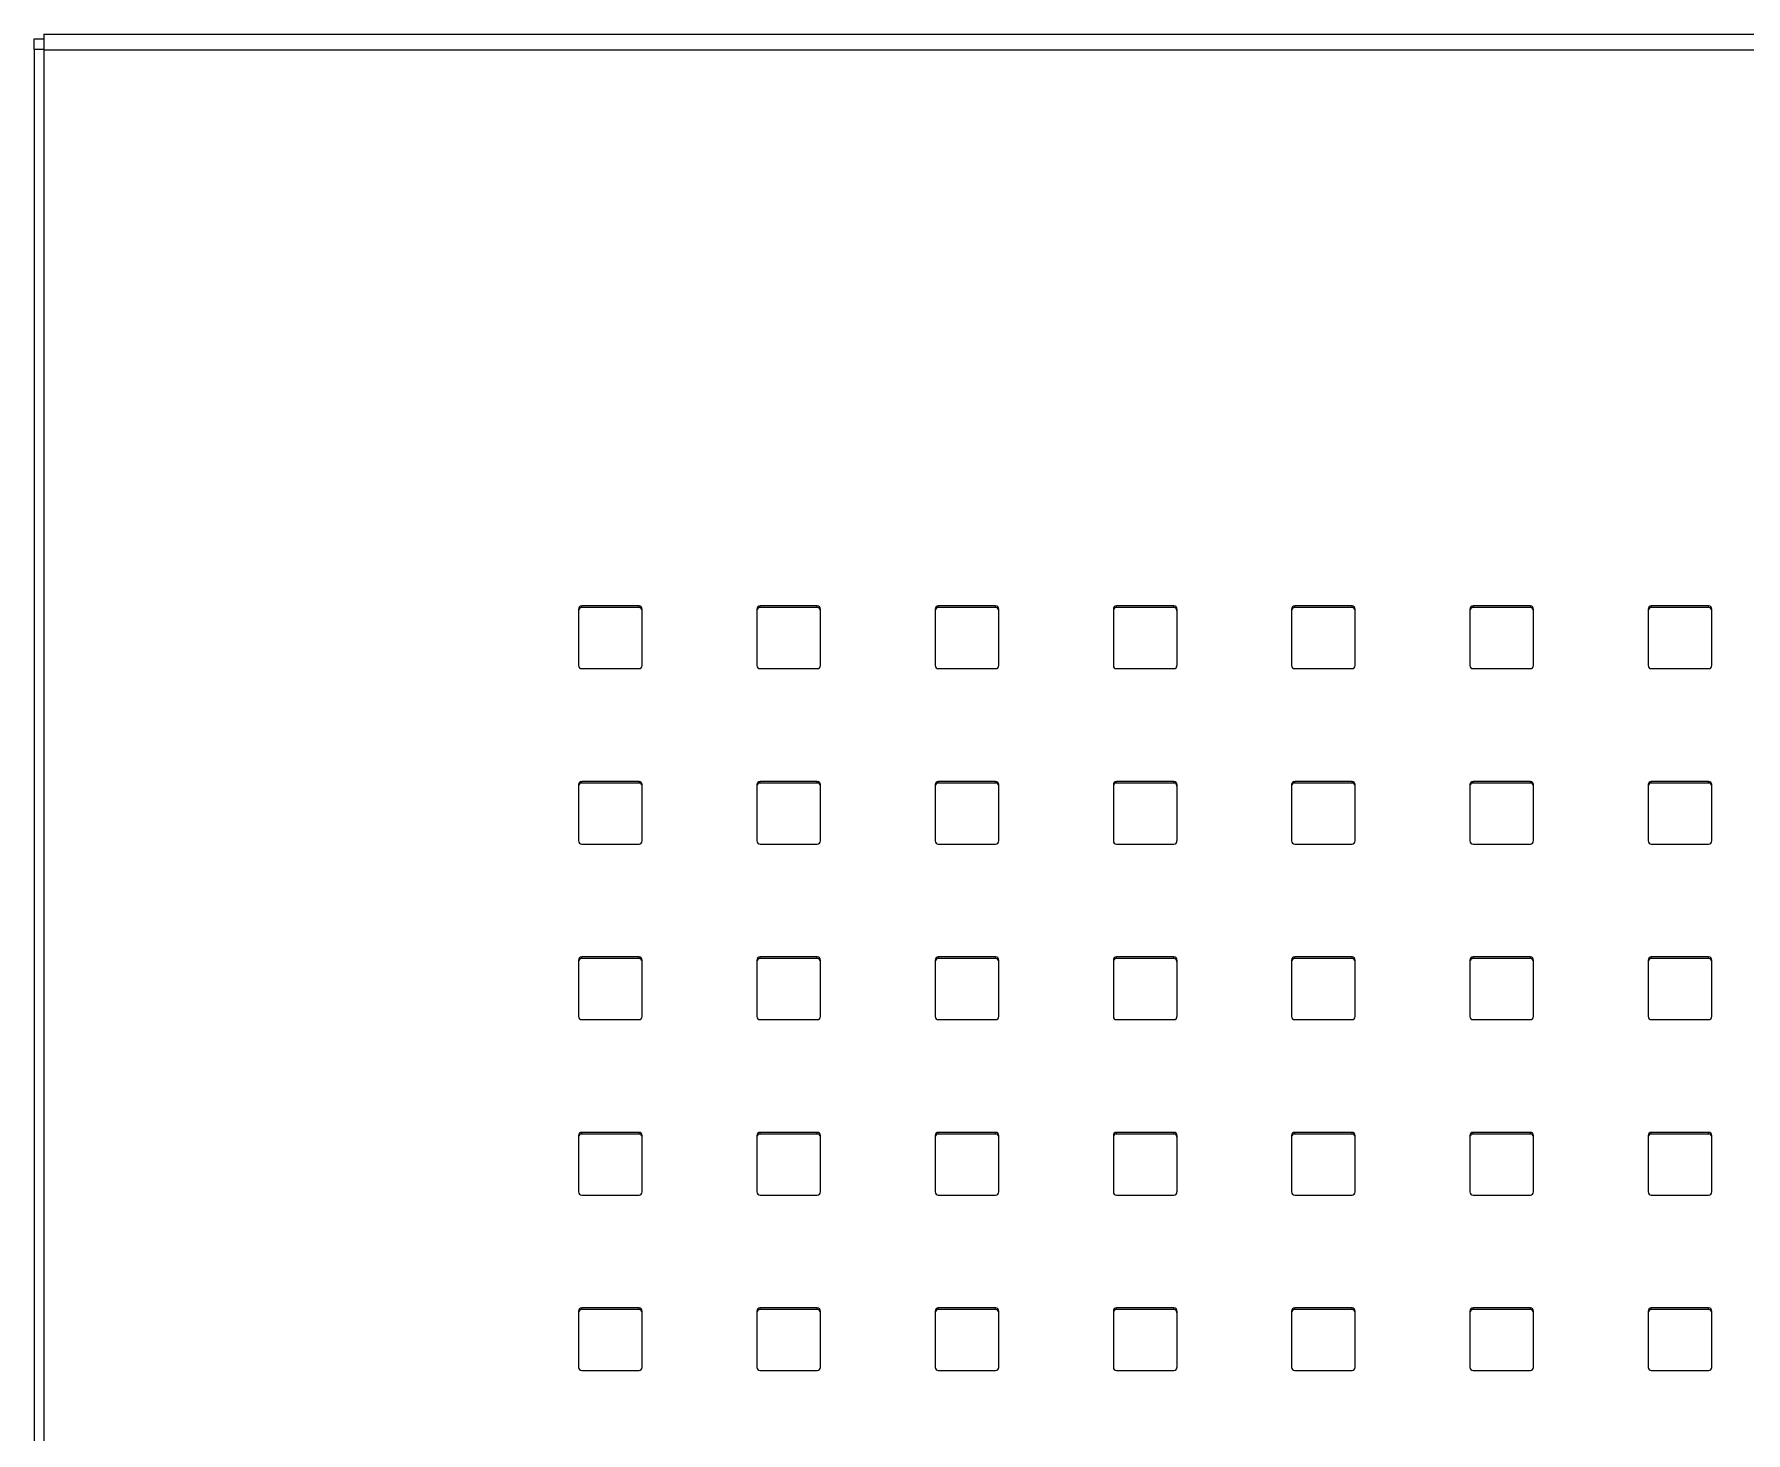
# Model space of a CAD drawing. Header units: millimetres. Extents: x -218071 to -203542, y 15363 to 51382.
# Drawn here: x -217721.36 to -217694.47, y 50976.42 to 50998.39 of the extents above; entities that cross this region are included whole.
import ezdxf

# ---------------------------------------------------------------- set-up
doc = ezdxf.new("R2010")
doc.units = ezdxf.units.MM
doc.header["$LTSCALE"] = 4
doc.layers.add('TPF-EQUIPEMENT', color=7, linetype='Continuous')

msp = doc.modelspace()

# ---------------------------------------------------------------- linework, layer by layer
at = {"layer": 'TPF-EQUIPEMENT', "color": 7, "linetype": 'Continuous', "lineweight": 25, "transparency": 33554671}
for p, q in [((-217721.206, 50998.392), (-217527.006, 50998.392)), ((-217721.206, 50998.392), (-217721.206, 50998.144)), ((-217721.356, 50998.319), (-217721.206, 50998.319)), ((-217721.356, 50998.153), (-217721.356, 50998.319)), ((-217721.356, 50998.153), (-217721.356, 50928.562)), ((-217721.206, 50998.144), (-217721.206, 50928.589)), ((-217712.806, 50989.36), (-217712.806, 50988.474)), ((-217711.856, 50989.41), (-217712.756, 50989.41)), ((-217711.856, 50989.383), (-217712.756, 50989.383)), ((-217711.806, 50988.474), (-217711.806, 50989.36)), ((-217710.006, 50989.36), (-217710.006, 50988.474)), ((-217709.056, 50989.41), (-217709.956, 50989.41)), ((-217709.056, 50989.383), (-217709.956, 50989.383)), ((-217709.006, 50988.474), (-217709.006, 50989.36)), ((-217707.206, 50989.36), (-217707.206, 50988.474)), ((-217706.256, 50989.41), (-217707.156, 50989.41)), ((-217706.256, 50989.383), (-217707.156, 50989.383)), ((-217706.206, 50988.474), (-217706.206, 50989.36)), ((-217704.406, 50989.36), (-217704.406, 50988.474)), ((-217703.456, 50989.41), (-217704.356, 50989.41)), ((-217703.456, 50989.383), (-217704.356, 50989.383)), ((-217703.406, 50988.474), (-217703.406, 50989.36)), ((-217701.606, 50989.36), (-217701.606, 50988.474)), ((-217700.656, 50989.41), (-217701.556, 50989.41)), ((-217700.656, 50989.383), (-217701.556, 50989.383)), ((-217700.606, 50988.474), (-217700.606, 50989.36)), ((-217698.806, 50989.36), (-217698.806, 50988.474)), ((-217697.856, 50989.41), (-217698.756, 50989.41)), ((-217697.856, 50989.383), (-217698.756, 50989.383)), ((-217697.806, 50988.474), (-217697.806, 50989.36)), ((-217696.006, 50989.36), (-217696.006, 50988.474)), ((-217695.056, 50989.41), (-217695.956, 50989.41)), ((-217695.056, 50989.383), (-217695.956, 50989.383)), ((-217695.006, 50988.474), (-217695.006, 50989.36)), ((-217712.756, 50988.425), (-217711.856, 50988.425)), ((-217709.956, 50988.425), (-217709.056, 50988.425)), ((-217707.156, 50988.425), (-217706.256, 50988.425)), ((-217704.356, 50988.425), (-217703.456, 50988.425)), ((-217701.556, 50988.425), (-217700.656, 50988.425)), ((-217698.756, 50988.425), (-217697.856, 50988.425)), ((-217695.956, 50988.425), (-217695.056, 50988.425)), ((-217712.806, 50986.603), (-217712.806, 50985.717)), ((-217711.856, 50986.652), (-217712.756, 50986.652)), ((-217711.856, 50986.626), (-217712.756, 50986.626)), ((-217711.806, 50985.717), (-217711.806, 50986.603)), ((-217710.006, 50986.603), (-217710.006, 50985.717)), ((-217709.056, 50986.652), (-217709.956, 50986.652)), ((-217709.056, 50986.626), (-217709.956, 50986.626)), ((-217709.006, 50985.717), (-217709.006, 50986.603)), ((-217707.206, 50986.603), (-217707.206, 50985.717)), ((-217706.256, 50986.652), (-217707.156, 50986.652)), ((-217706.256, 50986.626), (-217707.156, 50986.626)), ((-217706.206, 50985.717), (-217706.206, 50986.603)), ((-217704.406, 50986.603), (-217704.406, 50985.717)), ((-217703.456, 50986.652), (-217704.356, 50986.652)), ((-217703.456, 50986.626), (-217704.356, 50986.626)), ((-217703.406, 50985.717), (-217703.406, 50986.603)), ((-217701.606, 50986.603), (-217701.606, 50985.717)), ((-217700.656, 50986.652), (-217701.556, 50986.652)), ((-217700.656, 50986.626), (-217701.556, 50986.626)), ((-217700.606, 50985.717), (-217700.606, 50986.603)), ((-217698.806, 50986.603), (-217698.806, 50985.717)), ((-217697.856, 50986.652), (-217698.756, 50986.652)), ((-217697.856, 50986.626), (-217698.756, 50986.626)), ((-217697.806, 50985.717), (-217697.806, 50986.603)), ((-217696.006, 50986.603), (-217696.006, 50985.717)), ((-217695.056, 50986.652), (-217695.956, 50986.652)), ((-217695.056, 50986.626), (-217695.956, 50986.626)), ((-217695.006, 50985.717), (-217695.006, 50986.603)), ((-217712.756, 50985.667), (-217711.856, 50985.667)), ((-217709.956, 50985.667), (-217709.056, 50985.667)), ((-217707.156, 50985.667), (-217706.256, 50985.667)), ((-217704.356, 50985.667), (-217703.456, 50985.667)), ((-217701.556, 50985.667), (-217700.656, 50985.667)), ((-217698.756, 50985.667), (-217697.856, 50985.667)), ((-217695.956, 50985.667), (-217695.056, 50985.667)), ((-217712.806, 50983.845), (-217712.806, 50982.959)), ((-217711.856, 50983.895), (-217712.756, 50983.895)), ((-217711.856, 50983.869), (-217712.756, 50983.869)), ((-217711.806, 50982.959), (-217711.806, 50983.845)), ((-217710.006, 50983.845), (-217710.006, 50982.959)), ((-217709.056, 50983.895), (-217709.956, 50983.895)), ((-217709.056, 50983.869), (-217709.956, 50983.869)), ((-217709.006, 50982.959), (-217709.006, 50983.845)), ((-217707.206, 50983.845), (-217707.206, 50982.959)), ((-217706.256, 50983.895), (-217707.156, 50983.895)), ((-217706.256, 50983.869), (-217707.156, 50983.869)), ((-217706.206, 50982.959), (-217706.206, 50983.845)), ((-217704.406, 50983.845), (-217704.406, 50982.959)), ((-217703.456, 50983.895), (-217704.356, 50983.895)), ((-217703.456, 50983.869), (-217704.356, 50983.869)), ((-217703.406, 50982.959), (-217703.406, 50983.845)), ((-217701.606, 50983.845), (-217701.606, 50982.959)), ((-217700.656, 50983.895), (-217701.556, 50983.895)), ((-217700.656, 50983.869), (-217701.556, 50983.869)), ((-217700.606, 50982.959), (-217700.606, 50983.845)), ((-217698.806, 50983.845), (-217698.806, 50982.959)), ((-217697.856, 50983.895), (-217698.756, 50983.895)), ((-217697.856, 50983.869), (-217698.756, 50983.869)), ((-217697.806, 50982.959), (-217697.806, 50983.845)), ((-217696.006, 50983.845), (-217696.006, 50982.959)), ((-217695.056, 50983.895), (-217695.956, 50983.895)), ((-217695.056, 50983.869), (-217695.956, 50983.869)), ((-217695.006, 50982.959), (-217695.006, 50983.845)), ((-217712.756, 50982.91), (-217711.856, 50982.91)), ((-217709.956, 50982.91), (-217709.056, 50982.91)), ((-217707.156, 50982.91), (-217706.256, 50982.91)), ((-217704.356, 50982.91), (-217703.456, 50982.91)), ((-217701.556, 50982.91), (-217700.656, 50982.91)), ((-217698.756, 50982.91), (-217697.856, 50982.91)), ((-217695.956, 50982.91), (-217695.056, 50982.91)), ((-217711.856, 50981.137), (-217712.756, 50981.137)), ((-217709.056, 50981.137), (-217709.956, 50981.137)), ((-217706.256, 50981.137), (-217707.156, 50981.137)), ((-217703.456, 50981.137), (-217704.356, 50981.137)), ((-217700.656, 50981.137), (-217701.556, 50981.137)), ((-217697.856, 50981.137), (-217698.756, 50981.137)), ((-217695.056, 50981.137), (-217695.956, 50981.137)), ((-217712.806, 50981.088), (-217712.806, 50980.202)), ((-217711.856, 50981.111), (-217712.756, 50981.111)), ((-217711.806, 50980.202), (-217711.806, 50981.088)), ((-217710.006, 50981.088), (-217710.006, 50980.202)), ((-217709.056, 50981.111), (-217709.956, 50981.111)), ((-217709.006, 50980.202), (-217709.006, 50981.088)), ((-217707.206, 50981.088), (-217707.206, 50980.202)), ((-217706.256, 50981.111), (-217707.156, 50981.111)), ((-217706.206, 50980.202), (-217706.206, 50981.088)), ((-217704.406, 50981.088), (-217704.406, 50980.202)), ((-217703.456, 50981.111), (-217704.356, 50981.111)), ((-217703.406, 50980.202), (-217703.406, 50981.088)), ((-217701.606, 50981.088), (-217701.606, 50980.202)), ((-217700.656, 50981.111), (-217701.556, 50981.111)), ((-217700.606, 50980.202), (-217700.606, 50981.088)), ((-217698.806, 50981.088), (-217698.806, 50980.202)), ((-217697.856, 50981.111), (-217698.756, 50981.111)), ((-217697.806, 50980.202), (-217697.806, 50981.088)), ((-217696.006, 50981.088), (-217696.006, 50980.202)), ((-217695.056, 50981.111), (-217695.956, 50981.111)), ((-217695.006, 50980.202), (-217695.006, 50981.088)), ((-217712.756, 50980.152), (-217711.856, 50980.152)), ((-217709.956, 50980.152), (-217709.056, 50980.152)), ((-217707.156, 50980.152), (-217706.256, 50980.152)), ((-217704.356, 50980.152), (-217703.456, 50980.152)), ((-217701.556, 50980.152), (-217700.656, 50980.152)), ((-217698.756, 50980.152), (-217697.856, 50980.152)), ((-217695.956, 50980.152), (-217695.056, 50980.152)), ((-217712.806, 50978.33), (-217712.806, 50977.444)), ((-217711.856, 50978.38), (-217712.756, 50978.38)), ((-217711.856, 50978.354), (-217712.756, 50978.354)), ((-217711.806, 50977.444), (-217711.806, 50978.33)), ((-217710.006, 50978.33), (-217710.006, 50977.444)), ((-217709.056, 50978.38), (-217709.956, 50978.38)), ((-217709.056, 50978.354), (-217709.956, 50978.354)), ((-217709.006, 50977.444), (-217709.006, 50978.33)), ((-217707.206, 50978.33), (-217707.206, 50977.444)), ((-217706.256, 50978.38), (-217707.156, 50978.38)), ((-217706.256, 50978.354), (-217707.156, 50978.354)), ((-217706.206, 50977.444), (-217706.206, 50978.33)), ((-217704.406, 50978.33), (-217704.406, 50977.444)), ((-217703.456, 50978.38), (-217704.356, 50978.38)), ((-217703.456, 50978.354), (-217704.356, 50978.354)), ((-217703.406, 50977.444), (-217703.406, 50978.33)), ((-217701.606, 50978.33), (-217701.606, 50977.444)), ((-217700.656, 50978.38), (-217701.556, 50978.38)), ((-217700.656, 50978.354), (-217701.556, 50978.354)), ((-217700.606, 50977.444), (-217700.606, 50978.33)), ((-217698.806, 50978.33), (-217698.806, 50977.444)), ((-217697.856, 50978.38), (-217698.756, 50978.38)), ((-217697.856, 50978.354), (-217698.756, 50978.354)), ((-217697.806, 50977.444), (-217697.806, 50978.33)), ((-217696.006, 50978.33), (-217696.006, 50977.444)), ((-217695.056, 50978.38), (-217695.956, 50978.38)), ((-217695.056, 50978.354), (-217695.956, 50978.354)), ((-217695.006, 50977.444), (-217695.006, 50978.33)), ((-217712.756, 50977.395), (-217711.856, 50977.395)), ((-217709.956, 50977.395), (-217709.056, 50977.395)), ((-217707.156, 50977.395), (-217706.256, 50977.395)), ((-217704.356, 50977.395), (-217703.456, 50977.395)), ((-217701.556, 50977.395), (-217700.656, 50977.395)), ((-217698.756, 50977.395), (-217697.856, 50977.395)), ((-217695.956, 50977.395), (-217695.056, 50977.395))]:
    msp.add_line(p, q, dxfattribs=at)
at = {"layer": 'TPF-EQUIPEMENT', "color": 8, "linetype": 'Continuous', "lineweight": 18, "transparency": 33554671}
for p, q in [((-217721.206, 50998.153), (-217721.356, 50998.153)), ((-217721.206, 50998.144), (-217527.006, 50998.144)), ((-217712.756, 50989.383), (-217712.756, 50989.41)), ((-217711.856, 50989.383), (-217711.856, 50989.41)), ((-217709.956, 50989.383), (-217709.956, 50989.41)), ((-217709.056, 50989.383), (-217709.056, 50989.41)), ((-217707.156, 50989.383), (-217707.156, 50989.41)), ((-217706.256, 50989.383), (-217706.256, 50989.41)), ((-217704.356, 50989.383), (-217704.356, 50989.41)), ((-217703.456, 50989.383), (-217703.456, 50989.41)), ((-217701.556, 50989.383), (-217701.556, 50989.41)), ((-217700.656, 50989.383), (-217700.656, 50989.41)), ((-217698.756, 50989.383), (-217698.756, 50989.41)), ((-217697.856, 50989.383), (-217697.856, 50989.41)), ((-217695.956, 50989.383), (-217695.956, 50989.41)), ((-217695.056, 50989.383), (-217695.056, 50989.41)), ((-217712.756, 50986.626), (-217712.756, 50986.652)), ((-217711.856, 50986.626), (-217711.856, 50986.652)), ((-217709.956, 50986.626), (-217709.956, 50986.652)), ((-217709.056, 50986.626), (-217709.056, 50986.652)), ((-217707.156, 50986.626), (-217707.156, 50986.652)), ((-217706.256, 50986.626), (-217706.256, 50986.652)), ((-217704.356, 50986.626), (-217704.356, 50986.652)), ((-217703.456, 50986.626), (-217703.456, 50986.652)), ((-217701.556, 50986.626), (-217701.556, 50986.652)), ((-217700.656, 50986.626), (-217700.656, 50986.652)), ((-217698.756, 50986.626), (-217698.756, 50986.652)), ((-217697.856, 50986.626), (-217697.856, 50986.652)), ((-217695.956, 50986.626), (-217695.956, 50986.652)), ((-217695.056, 50986.626), (-217695.056, 50986.652)), ((-217712.756, 50983.869), (-217712.756, 50983.895)), ((-217711.856, 50983.869), (-217711.856, 50983.895)), ((-217709.956, 50983.869), (-217709.956, 50983.895)), ((-217709.056, 50983.869), (-217709.056, 50983.895)), ((-217707.156, 50983.869), (-217707.156, 50983.895)), ((-217706.256, 50983.869), (-217706.256, 50983.895)), ((-217704.356, 50983.869), (-217704.356, 50983.895)), ((-217703.456, 50983.869), (-217703.456, 50983.895)), ((-217701.556, 50983.869), (-217701.556, 50983.895)), ((-217700.656, 50983.869), (-217700.656, 50983.895)), ((-217698.756, 50983.869), (-217698.756, 50983.895)), ((-217697.856, 50983.869), (-217697.856, 50983.895)), ((-217695.956, 50983.869), (-217695.956, 50983.895)), ((-217695.056, 50983.869), (-217695.056, 50983.895)), ((-217712.756, 50981.111), (-217712.756, 50981.137)), ((-217711.856, 50981.111), (-217711.856, 50981.137)), ((-217709.956, 50981.111), (-217709.956, 50981.137)), ((-217709.056, 50981.111), (-217709.056, 50981.137)), ((-217707.156, 50981.111), (-217707.156, 50981.137)), ((-217706.256, 50981.111), (-217706.256, 50981.137)), ((-217704.356, 50981.111), (-217704.356, 50981.137)), ((-217703.456, 50981.111), (-217703.456, 50981.137)), ((-217701.556, 50981.111), (-217701.556, 50981.137)), ((-217700.656, 50981.111), (-217700.656, 50981.137)), ((-217698.756, 50981.111), (-217698.756, 50981.137)), ((-217697.856, 50981.111), (-217697.856, 50981.137)), ((-217695.956, 50981.111), (-217695.956, 50981.137)), ((-217695.056, 50981.111), (-217695.056, 50981.137)), ((-217712.756, 50978.354), (-217712.756, 50978.38)), ((-217711.856, 50978.354), (-217711.856, 50978.38)), ((-217709.956, 50978.354), (-217709.956, 50978.38)), ((-217709.056, 50978.354), (-217709.056, 50978.38)), ((-217707.156, 50978.354), (-217707.156, 50978.38)), ((-217706.256, 50978.354), (-217706.256, 50978.38)), ((-217704.356, 50978.354), (-217704.356, 50978.38)), ((-217703.456, 50978.354), (-217703.456, 50978.38)), ((-217701.556, 50978.354), (-217701.556, 50978.38)), ((-217700.656, 50978.354), (-217700.656, 50978.38)), ((-217698.756, 50978.354), (-217698.756, 50978.38)), ((-217697.856, 50978.354), (-217697.856, 50978.38)), ((-217695.956, 50978.354), (-217695.956, 50978.38)), ((-217695.056, 50978.354), (-217695.056, 50978.38))]:
    msp.add_line(p, q, dxfattribs=at)
at = {"layer": 'TPF-EQUIPEMENT', "color": 7, "linetype": 'Continuous', "lineweight": 25, "transparency": 33554671}
for centre, start, end in [((-217712.756, 50989.36), 89.5648, 179.5581), ((-217712.756, 50989.334), 89.5648, 179.5581), ((-217711.856, 50989.36), 0.4419, 90.4352), ((-217711.856, 50989.334), 0.4419, 90.4352), ((-217709.956, 50989.36), 89.5648, 179.5581), ((-217709.956, 50989.334), 89.5648, 179.5581), ((-217709.056, 50989.36), 0.4419, 90.4352), ((-217709.056, 50989.334), 0.4419, 90.4352), ((-217707.156, 50989.36), 89.5648, 179.5581), ((-217707.156, 50989.334), 89.5648, 179.5581), ((-217706.256, 50989.36), 0.4419, 90.4352), ((-217706.256, 50989.334), 0.4419, 90.4352), ((-217704.356, 50989.36), 89.5648, 179.5581), ((-217704.356, 50989.334), 89.5648, 179.5581), ((-217703.456, 50989.36), 0.4419, 90.4352), ((-217703.456, 50989.334), 0.4419, 90.4352), ((-217701.556, 50989.36), 89.5648, 179.5581), ((-217701.556, 50989.334), 89.5648, 179.5581), ((-217700.656, 50989.36), 0.4419, 90.4352), ((-217700.656, 50989.334), 0.4419, 90.4352), ((-217698.756, 50989.36), 89.5648, 179.5581), ((-217698.756, 50989.334), 89.5648, 179.5581), ((-217697.856, 50989.36), 0.4419, 90.4352), ((-217697.856, 50989.334), 0.4419, 90.4352), ((-217695.956, 50989.36), 89.5648, 179.5581), ((-217695.956, 50989.334), 89.5648, 179.5581), ((-217695.056, 50989.36), 0.4419, 90.4352), ((-217695.056, 50989.334), 0.4419, 90.4352), ((-217712.756, 50988.474), 180.4419, 270.4352), ((-217711.856, 50988.474), 269.5648, 359.5581), ((-217709.956, 50988.474), 180.4419, 270.4352), ((-217709.056, 50988.474), 269.5648, 359.5581), ((-217707.156, 50988.474), 180.4419, 270.4352), ((-217706.256, 50988.474), 269.5648, 359.5581), ((-217704.356, 50988.474), 180.4419, 270.4352), ((-217703.456, 50988.474), 269.5648, 359.5581), ((-217701.556, 50988.474), 180.4419, 270.4352), ((-217700.656, 50988.474), 269.5648, 359.5581), ((-217698.756, 50988.474), 180.4419, 270.4352), ((-217697.856, 50988.474), 269.5648, 359.5581), ((-217695.956, 50988.474), 180.4419, 270.4352), ((-217695.056, 50988.474), 269.5648, 359.5581), ((-217712.756, 50986.602), 89.5648, 179.5581), ((-217712.756, 50986.576), 89.5648, 179.5581), ((-217711.856, 50986.602), 0.4419, 90.4352), ((-217711.856, 50986.576), 0.4419, 90.4352), ((-217709.956, 50986.602), 89.5648, 179.5581), ((-217709.956, 50986.576), 89.5648, 179.5581), ((-217709.056, 50986.602), 0.4419, 90.4352), ((-217709.056, 50986.576), 0.4419, 90.4352), ((-217707.156, 50986.602), 89.5648, 179.5581), ((-217707.156, 50986.576), 89.5648, 179.5581), ((-217706.256, 50986.602), 0.4419, 90.4352), ((-217706.256, 50986.576), 0.4419, 90.4352), ((-217704.356, 50986.602), 89.5648, 179.5581), ((-217704.356, 50986.576), 89.5648, 179.5581), ((-217703.456, 50986.602), 0.4419, 90.4352), ((-217703.456, 50986.576), 0.4419, 90.4352), ((-217701.556, 50986.602), 89.5648, 179.5581), ((-217701.556, 50986.576), 89.5648, 179.5581), ((-217700.656, 50986.602), 0.4419, 90.4352), ((-217700.656, 50986.576), 0.4419, 90.4352), ((-217698.756, 50986.602), 89.5648, 179.5581), ((-217698.756, 50986.576), 89.5648, 179.5581), ((-217697.856, 50986.602), 0.4419, 90.4352), ((-217697.856, 50986.576), 0.4419, 90.4352), ((-217695.956, 50986.602), 89.5648, 179.5581), ((-217695.956, 50986.576), 89.5648, 179.5581), ((-217695.056, 50986.602), 0.4419, 90.4352), ((-217695.056, 50986.576), 0.4419, 90.4352), ((-217712.756, 50985.717), 180.4419, 270.4352), ((-217711.856, 50985.717), 269.5648, 359.5581), ((-217709.956, 50985.717), 180.4419, 270.4352), ((-217709.056, 50985.717), 269.5648, 359.5581), ((-217707.156, 50985.717), 180.4419, 270.4352), ((-217706.256, 50985.717), 269.5648, 359.5581), ((-217704.356, 50985.717), 180.4419, 270.4352), ((-217703.456, 50985.717), 269.5648, 359.5581), ((-217701.556, 50985.717), 180.4419, 270.4352), ((-217700.656, 50985.717), 269.5648, 359.5581), ((-217698.756, 50985.717), 180.4419, 270.4352), ((-217697.856, 50985.717), 269.5648, 359.5581), ((-217695.956, 50985.717), 180.4419, 270.4352), ((-217695.056, 50985.717), 269.5648, 359.5581), ((-217712.756, 50983.845), 89.5648, 179.5581), ((-217712.756, 50983.819), 89.5648, 179.5581), ((-217711.856, 50983.845), 0.4419, 90.4352), ((-217711.856, 50983.819), 0.4419, 90.4352), ((-217709.956, 50983.845), 89.5648, 179.5581), ((-217709.956, 50983.819), 89.5648, 179.5581), ((-217709.056, 50983.845), 0.4419, 90.4352), ((-217709.056, 50983.819), 0.4419, 90.4352), ((-217707.156, 50983.845), 89.5648, 179.5581), ((-217707.156, 50983.819), 89.5648, 179.5581), ((-217706.256, 50983.845), 0.4419, 90.4352), ((-217706.256, 50983.819), 0.4419, 90.4352), ((-217704.356, 50983.845), 89.5648, 179.5581), ((-217704.356, 50983.819), 89.5648, 179.5581), ((-217703.456, 50983.845), 0.4419, 90.4352), ((-217703.456, 50983.819), 0.4419, 90.4352), ((-217701.556, 50983.845), 89.5648, 179.5581), ((-217701.556, 50983.819), 89.5648, 179.5581), ((-217700.656, 50983.845), 0.4419, 90.4352), ((-217700.656, 50983.819), 0.4419, 90.4352), ((-217698.756, 50983.845), 89.5648, 179.5581), ((-217698.756, 50983.819), 89.5648, 179.5581), ((-217697.856, 50983.845), 0.4419, 90.4352), ((-217697.856, 50983.819), 0.4419, 90.4352), ((-217695.956, 50983.845), 89.5648, 179.5581), ((-217695.956, 50983.819), 89.5648, 179.5581), ((-217695.056, 50983.845), 0.4419, 90.4352), ((-217695.056, 50983.819), 0.4419, 90.4352), ((-217712.756, 50982.959), 180.4419, 270.4352), ((-217711.856, 50982.959), 269.5648, 359.5581), ((-217709.956, 50982.959), 180.4419, 270.4352), ((-217709.056, 50982.959), 269.5648, 359.5581), ((-217707.156, 50982.959), 180.4419, 270.4352), ((-217706.256, 50982.959), 269.5648, 359.5581), ((-217704.356, 50982.959), 180.4419, 270.4352), ((-217703.456, 50982.959), 269.5648, 359.5581), ((-217701.556, 50982.959), 180.4419, 270.4352), ((-217700.656, 50982.959), 269.5648, 359.5581), ((-217698.756, 50982.959), 180.4419, 270.4352), ((-217697.856, 50982.959), 269.5648, 359.5581), ((-217695.956, 50982.959), 180.4419, 270.4352), ((-217695.056, 50982.959), 269.5648, 359.5581), ((-217712.756, 50981.088), 89.5648, 179.5581), ((-217711.856, 50981.088), 0.4419, 90.4352), ((-217709.956, 50981.088), 89.5648, 179.5581), ((-217709.056, 50981.088), 0.4419, 90.4352), ((-217707.156, 50981.088), 89.5648, 179.5581), ((-217706.256, 50981.088), 0.4419, 90.4352), ((-217704.356, 50981.088), 89.5648, 179.5581), ((-217703.456, 50981.088), 0.4419, 90.4352), ((-217701.556, 50981.088), 89.5648, 179.5581), ((-217700.656, 50981.088), 0.4419, 90.4352), ((-217698.756, 50981.088), 89.5648, 179.5581), ((-217697.856, 50981.088), 0.4419, 90.4352), ((-217695.956, 50981.088), 89.5648, 179.5581), ((-217695.056, 50981.088), 0.4419, 90.4352), ((-217712.756, 50981.061), 89.5648, 179.5581), ((-217711.856, 50981.061), 0.4419, 90.4352), ((-217709.956, 50981.061), 89.5648, 179.5581), ((-217709.056, 50981.061), 0.4419, 90.4352), ((-217707.156, 50981.061), 89.5648, 179.5581), ((-217706.256, 50981.061), 0.4419, 90.4352), ((-217704.356, 50981.061), 89.5648, 179.5581), ((-217703.456, 50981.061), 0.4419, 90.4352), ((-217701.556, 50981.061), 89.5648, 179.5581), ((-217700.656, 50981.061), 0.4419, 90.4352), ((-217698.756, 50981.061), 89.5648, 179.5581), ((-217697.856, 50981.061), 0.4419, 90.4352), ((-217695.956, 50981.061), 89.5648, 179.5581), ((-217695.056, 50981.061), 0.4419, 90.4352), ((-217712.756, 50980.202), 180.4419, 270.4352), ((-217711.856, 50980.202), 269.5648, 359.5581), ((-217709.956, 50980.202), 180.4419, 270.4352), ((-217709.056, 50980.202), 269.5648, 359.5581), ((-217707.156, 50980.202), 180.4419, 270.4352), ((-217706.256, 50980.202), 269.5648, 359.5581), ((-217704.356, 50980.202), 180.4419, 270.4352), ((-217703.456, 50980.202), 269.5648, 359.5581), ((-217701.556, 50980.202), 180.4419, 270.4352), ((-217700.656, 50980.202), 269.5648, 359.5581), ((-217698.756, 50980.202), 180.4419, 270.4352), ((-217697.856, 50980.202), 269.5648, 359.5581), ((-217695.956, 50980.202), 180.4419, 270.4352), ((-217695.056, 50980.202), 269.5648, 359.5581), ((-217712.756, 50978.33), 89.5648, 179.5581), ((-217712.756, 50978.304), 89.5648, 179.5581), ((-217711.856, 50978.33), 0.4419, 90.4352), ((-217711.856, 50978.304), 0.4419, 90.4352), ((-217709.956, 50978.33), 89.5648, 179.5581), ((-217709.956, 50978.304), 89.5648, 179.5581), ((-217709.056, 50978.33), 0.4419, 90.4352), ((-217709.056, 50978.304), 0.4419, 90.4352), ((-217707.156, 50978.33), 89.5648, 179.5581), ((-217707.156, 50978.304), 89.5648, 179.5581), ((-217706.256, 50978.33), 0.4419, 90.4352), ((-217706.256, 50978.304), 0.4419, 90.4352), ((-217704.356, 50978.33), 89.5648, 179.5581), ((-217704.356, 50978.304), 89.5648, 179.5581), ((-217703.456, 50978.33), 0.4419, 90.4352), ((-217703.456, 50978.304), 0.4419, 90.4352), ((-217701.556, 50978.33), 89.5648, 179.5581), ((-217701.556, 50978.304), 89.5648, 179.5581), ((-217700.656, 50978.33), 0.4419, 90.4352), ((-217700.656, 50978.304), 0.4419, 90.4352), ((-217698.756, 50978.33), 89.5648, 179.5581), ((-217698.756, 50978.304), 89.5648, 179.5581), ((-217697.856, 50978.33), 0.4419, 90.4352), ((-217697.856, 50978.304), 0.4419, 90.4352), ((-217695.956, 50978.33), 89.5648, 179.5581), ((-217695.956, 50978.304), 89.5648, 179.5581), ((-217695.056, 50978.33), 0.4419, 90.4352), ((-217695.056, 50978.304), 0.4419, 90.4352), ((-217712.756, 50977.445), 180.4419, 270.4352), ((-217711.856, 50977.445), 269.5648, 359.5581), ((-217709.956, 50977.445), 180.4419, 270.4352), ((-217709.056, 50977.445), 269.5648, 359.5581), ((-217707.156, 50977.445), 180.4419, 270.4352), ((-217706.256, 50977.445), 269.5648, 359.5581), ((-217704.356, 50977.445), 180.4419, 270.4352), ((-217703.456, 50977.445), 269.5648, 359.5581), ((-217701.556, 50977.445), 180.4419, 270.4352), ((-217700.656, 50977.445), 269.5648, 359.5581), ((-217698.756, 50977.445), 180.4419, 270.4352), ((-217697.856, 50977.445), 269.5648, 359.5581), ((-217695.956, 50977.445), 180.4419, 270.4352), ((-217695.056, 50977.445), 269.5648, 359.5581)]:
    msp.add_arc(centre, 0.0496, start, end, dxfattribs=at)

doc.saveas('drawing.dxf')
